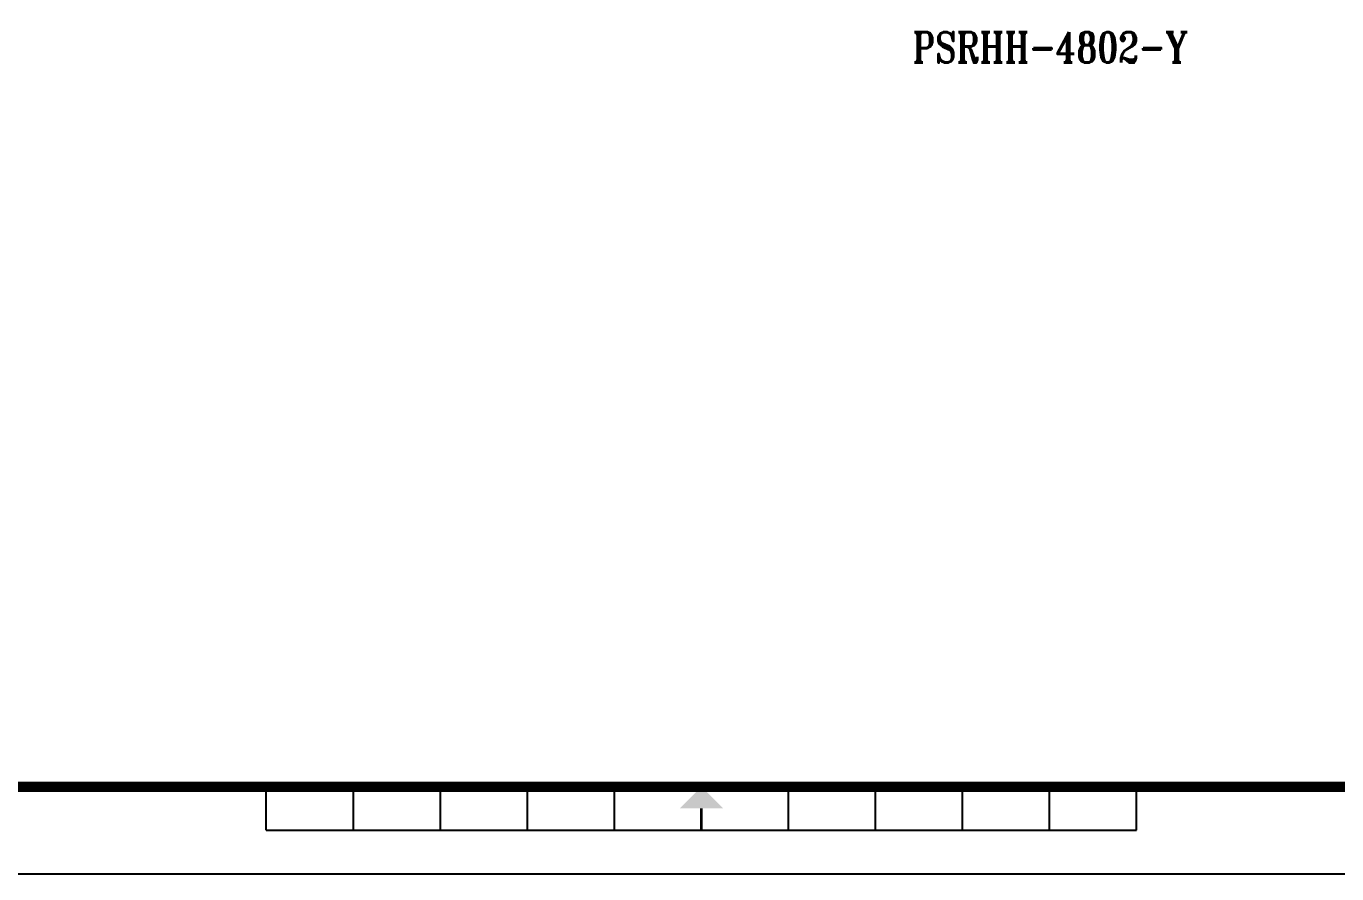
# Model space of a CAD drawing. Extents: x -345393 to -54719, y 203828 to 476815.
# Drawn here: x -311102 to -296042, y 269724 to 279461 of the extents above; entities that cross this region are included whole.
import ezdxf

# ---------------------------------------------------------------- set-up
doc = ezdxf.new("R2010")
doc.units = 0
doc.header["$LTSCALE"] = 1000
doc.header["$MEASUREMENT"] = 0
doc.layers.get('Defpoints').update_dxf_attribs({"color": 252, "linetype": 'CONTINUOUS'})
doc.layers.add('图框', color=252, linetype='CONTINUOUS')
doc.layers.add('暖通-风-说明', color=3, linetype='CONTINUOUS')
doc.styles.add('TKZ1', font='tjromant.shx', dxfattribs={"bigfont": 'tjhts.shx'})

# ---------------------------------------------------------------- blocks, each defined once
blk = doc.blocks.new('TJAD_TK_A1')
at = {"layer": '图框'}
for p, q in [((870.88, 361.45), (870.88, 366.45)), ((880.88, 361.45), (880.88, 366.45)), ((890.88, 361.45), (890.88, 366.45)), ((900.88, 361.45), (900.88, 366.45)), ((910.88, 361.45), (910.88, 366.45)), ((930.88, 361.45), (930.88, 366.45)), ((940.88, 361.45), (940.88, 366.45)), ((950.88, 361.45), (950.88, 366.45)), ((960.88, 361.45), (960.88, 366.45)), ((970.88, 361.45), (970.88, 366.45)), ((870.88, 361.45), (970.88, 361.45)), ((500.38, 356.45), (1341.38, 356.45))]:
    blk.add_line(p, q, dxfattribs=at)
at = {"layer": '图框', "const_width": 1.2}
blk.add_lwpolyline([(1331.38, 940.45), (525.38, 940.45), (525.38, 366.45), (1331.38, 366.45)], close=True, dxfattribs=at)
at = {"layer": '图框', "const_width": 0.3}
blk.add_lwpolyline([(920.88, 363.95), (920.88, 361.45)], dxfattribs=at)
at = {"layer": '图框'}
blk.add_solid([(918.38, 363.95), (923.38, 363.95), (920.88, 366.45)], dxfattribs=at)

msp = doc.modelspace()

# ---------------------------------------------------------------- linework, layer by layer
at = {"layer": 'Defpoints'}
for points in [[(-270292.68322, 328124.43019), (-342892.68322, 328124.43019), (-342892.68322, 270724.43019), (-270292.68322, 270724.43019)], [(-342892.68322, 328124.43019), (-270292.68322, 328124.43019), (-270292.68322, 270724.43019), (-342892.68322, 270724.43019)]]:
    msp.add_lwpolyline(points, close=True, dxfattribs=at)

# ---------------------------------------------------------------- block references
at = {"layer": '图框', "xscale": 100, "yscale": 100, "zscale": 100}
msp.add_blockref('TJAD_TK_A1', (-395430.59915, 234079.50949), dxfattribs=at)

# ---------------------------------------------------------------- texts
at = {"layer": '暖通-风-说明', "style": 'TKZ1', "width": 0.8}
msp.add_text('PSRHH-4802-Y', height=350, dxfattribs=at).set_placement((-300917.66997, 279043.42063))

doc.saveas('drawing.dxf')
